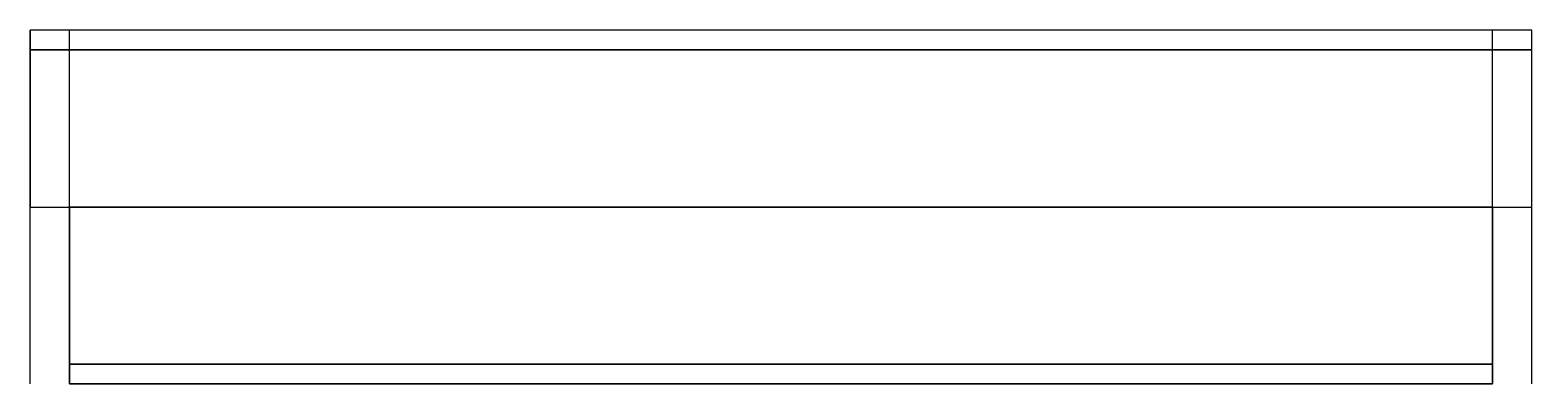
# Model space of a CAD drawing. Extents: x 0 to 76.3, y -9 to 9.
import ezdxf

# ---------------------------------------------------------------- set-up
doc = ezdxf.new("R2010")
doc.units = 0
doc.layers.get('0').update_dxf_attribs({"linetype": 'CONTINUOUS'})

msp = doc.modelspace()

# ---------------------------------------------------------------- linework, layer by layer
at = {"linetype": 'CONTINUOUS'}
for p, q in [((0, -9), (0, 9)), ((76.33, 9), (0, 9)), ((0, 8), (0, 9)), ((76.33, 9), (0, 9)), ((0, 9), (0, 8)), ((2, -9), (2, 9)), ((74.33, -9), (74.33, 9)), ((76.33, -9), (76.33, 9)), ((76.33, 8), (76.33, 9)), ((76.33, 8), (76.33, 9)), ((76.33, 8), (0, 8)), ((0, 0), (0, 8)), ((76.33, 8), (0, 8)), ((0, 8), (0, 0)), ((0, 8), (76.33, 8)), ((0, 8), (76.33, 8)), ((76.33, 0), (76.33, 8)), ((76.33, 0), (76.33, 8)), ((0, 0), (76.33, 0)), ((0, 0), (76.33, 0)), ((0, 0), (76.33, 0)), ((2, 0), (2, -8)), ((2, 0), (74.33, 0)), ((74.33, 0), (2, 0)), ((2, 0), (2, -8)), ((74.33, 0), (74.33, -8)), ((74.33, -8), (74.33, 0)), ((74.33, -8), (2, -8)), ((2, -8), (74.33, -8)), ((2, -8), (2, -9)), ((2, -8), (74.33, -8)), ((74.33, -8), (2, -8)), ((2, -8), (2, -9)), ((74.33, -8), (74.33, -9)), ((74.33, -9), (74.33, -8)), ((74.33, -9), (2, -9)), ((2, -9), (74.33, -9))]:
    msp.add_line(p, q, dxfattribs=at)

doc.saveas('drawing.dxf')
